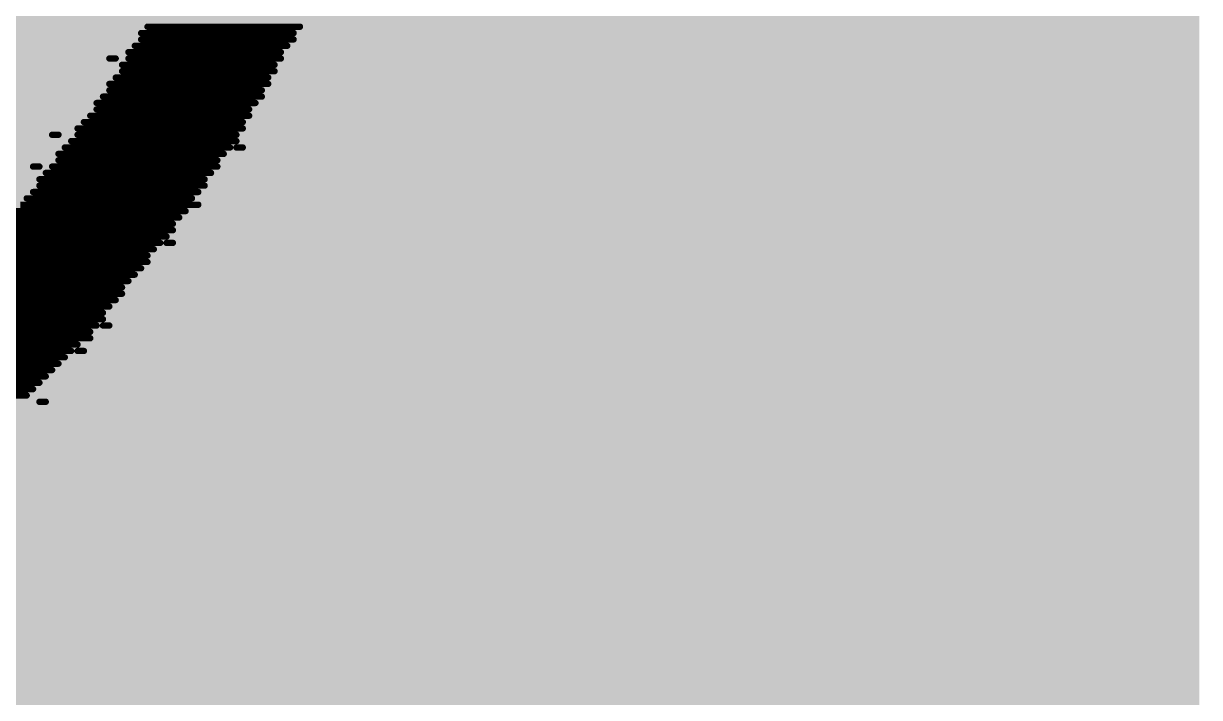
# Model space of a CAD drawing. Header units: inches. Extents: x 0 to 446, y -21 to 70.
# Drawn here: x 29.484 to 34.184, y 48.497 to 51.19 of the extents above; entities that cross this region are included whole.
import ezdxf

# ---------------------------------------------------------------- set-up
doc = ezdxf.new("R2010")
doc.units = ezdxf.units.IN
doc.layers.add('Bottom Overlay', color=54, linetype='Continuous')
doc.layers.add('Top Layer', color=1, linetype='Continuous')

msp = doc.modelspace()

# ---------------------------------------------------------------- hatches: boundary and pattern name
at = {"layer": 'Top Layer'}
for points in [[(29.1554, 37.9627), (34.1841, 37.9627), (34.1841, 53.9139), (29.1554, 53.9139)], [(29.1058, 9.7687), (31.7462, 9.7687), (31.7462, 53.5218), (29.1058, 53.5218)]]:
    msp.add_hatch(color=1, dxfattribs=at).paths.add_polyline_path(points)

# ---------------------------------------------------------------- linework, layer by layer
at = {"layer": 'Bottom Overlay'}
for points in [[(29.9796, 51.1771, 0.0254, 0.0254, 0), (30.5892, 51.1771, 0.0254, 0.0254, 0)], [(29.9542, 51.1517, 0.0254, 0.0254, 0), (30.5638, 51.1517, 0.0254, 0.0254, 0)], [(29.9542, 51.1263, 0.0254, 0.0254, 0), (30.5638, 51.1263, 0.0254, 0.0254, 0)], [(29.9034, 51.0755, 0.0254, 0.0254, 0), (30.513, 51.0755, 0.0254, 0.0254, 0)], [(29.9288, 51.1009, 0.0254, 0.0254, 0), (30.5384, 51.1009, 0.0254, 0.0254, 0)], [(29.8272, 51.0501, 0.0254, 0.0254, 0), (29.8526, 51.0501, 0.0254, 0.0254, 0)], [(29.9034, 51.0501, 0.0254, 0.0254, 0), (30.513, 51.0501, 0.0254, 0.0254, 0)], [(29.878, 51.0247, 0.0254, 0.0254, 0), (30.4876, 51.0247, 0.0254, 0.0254, 0)], [(29.878, 50.9993, 0.0254, 0.0254, 0), (30.4876, 50.9993, 0.0254, 0.0254, 0)], [(29.8272, 50.9485, 0.0254, 0.0254, 0), (30.4622, 50.9485, 0.0254, 0.0254, 0)], [(29.8526, 50.9739, 0.0254, 0.0254, 0), (30.4622, 50.9739, 0.0254, 0.0254, 0)], [(29.8018, 50.8977, 0.0254, 0.0254, 0), (30.4368, 50.8977, 0.0254, 0.0254, 0)], [(29.8272, 50.9231, 0.0254, 0.0254, 0), (30.4368, 50.9231, 0.0254, 0.0254, 0)], [(29.7764, 50.8723, 0.0254, 0.0254, 0), (30.4114, 50.8723, 0.0254, 0.0254, 0)], [(29.7764, 50.8469, 0.0254, 0.0254, 0), (30.386, 50.8469, 0.0254, 0.0254, 0)], [(29.7256, 50.7961, 0.0254, 0.0254, 0), (30.3606, 50.7961, 0.0254, 0.0254, 0)], [(29.751, 50.8215, 0.0254, 0.0254, 0), (30.386, 50.8215, 0.0254, 0.0254, 0)], [(29.7002, 50.7707, 0.0254, 0.0254, 0), (30.3606, 50.7707, 0.0254, 0.0254, 0)], [(29.5986, 50.7453, 0.0254, 0.0254, 0), (29.624, 50.7453, 0.0254, 0.0254, 0)], [(29.6748, 50.7199, 0.0254, 0.0254, 0), (30.3352, 50.7199, 0.0254, 0.0254, 0)], [(29.7002, 50.7453, 0.0254, 0.0254, 0), (30.3352, 50.7453, 0.0254, 0.0254, 0)], [(29.624, 50.6691, 0.0254, 0.0254, 0), (30.2844, 50.6691, 0.0254, 0.0254, 0)], [(29.6494, 50.6945, 0.0254, 0.0254, 0), (30.3098, 50.6945, 0.0254, 0.0254, 0)], [(30.3352, 50.6945, 0.0254, 0.0254, 0), (30.3606, 50.6945, 0.0254, 0.0254, 0)], [(29.5224, 50.6183, 0.0254, 0.0254, 0), (29.5478, 50.6183, 0.0254, 0.0254, 0)], [(29.5986, 50.6183, 0.0254, 0.0254, 0), (30.259, 50.6183, 0.0254, 0.0254, 0)], [(29.624, 50.6437, 0.0254, 0.0254, 0), (30.259, 50.6437, 0.0254, 0.0254, 0)], [(29.5478, 50.5675, 0.0254, 0.0254, 0), (30.2082, 50.5675, 0.0254, 0.0254, 0)], [(29.5732, 50.5929, 0.0254, 0.0254, 0), (30.2336, 50.5929, 0.0254, 0.0254, 0)], [(29.5224, 50.5167, 0.0254, 0.0254, 0), (30.1828, 50.5167, 0.0254, 0.0254, 0)], [(29.5478, 50.5421, 0.0254, 0.0254, 0), (30.2082, 50.5421, 0.0254, 0.0254, 0)], [(29.4716, 50.4659, 0.0254, 0.0254, 0), (30.1828, 50.4659, 0.0254, 0.0254, 0)], [(29.497, 50.4913, 0.0254, 0.0254, 0), (30.1574, 50.4913, 0.0254, 0.0254, 0)], [(29.4462, 50.4405, 0.0254, 0.0254, 0), (30.132, 50.4405, 0.0254, 0.0254, 0)], [(29.4208, 50.4151, 0.0254, 0.0254, 0), (30.1066, 50.4151, 0.0254, 0.0254, 0)], [(29.4208, 50.3897, 0.0254, 0.0254, 0), (30.0812, 50.3897, 0.0254, 0.0254, 0)], [(29.37, 50.3389, 0.0254, 0.0254, 0), (30.0558, 50.3389, 0.0254, 0.0254, 0)], [(29.3954, 50.3643, 0.0254, 0.0254, 0), (30.0812, 50.3643, 0.0254, 0.0254, 0)], [(29.3192, 50.2881, 0.0254, 0.0254, 0), (30.005, 50.2881, 0.0254, 0.0254, 0)], [(29.3446, 50.3135, 0.0254, 0.0254, 0), (30.0304, 50.3135, 0.0254, 0.0254, 0)], [(30.0558, 50.3135, 0.0254, 0.0254, 0), (30.0812, 50.3135, 0.0254, 0.0254, 0)], [(29.2684, 50.2373, 0.0254, 0.0254, 0), (29.9796, 50.2373, 0.0254, 0.0254, 0)], [(29.2938, 50.2627, 0.0254, 0.0254, 0), (29.9796, 50.2627, 0.0254, 0.0254, 0)], [(29.2176, 50.1865, 0.0254, 0.0254, 0), (29.9288, 50.1865, 0.0254, 0.0254, 0)], [(29.243, 50.2119, 0.0254, 0.0254, 0), (29.9542, 50.2119, 0.0254, 0.0254, 0)], [(29.1668, 50.1357, 0.0254, 0.0254, 0), (29.878, 50.1357, 0.0254, 0.0254, 0)], [(29.1922, 50.1611, 0.0254, 0.0254, 0), (29.9034, 50.1611, 0.0254, 0.0254, 0)], [(29.1414, 50.1103, 0.0254, 0.0254, 0), (29.878, 50.1103, 0.0254, 0.0254, 0)], [(29.0906, 50.0595, 0.0254, 0.0254, 0), (29.8272, 50.0595, 0.0254, 0.0254, 0)], [(29.116, 50.0849, 0.0254, 0.0254, 0), (29.8526, 50.0849, 0.0254, 0.0254, 0)], [(29.0398, 50.0087, 0.0254, 0.0254, 0), (29.8018, 50.0087, 0.0254, 0.0254, 0)], [(29.0652, 50.0341, 0.0254, 0.0254, 0), (29.8018, 50.0341, 0.0254, 0.0254, 0)], [(28.989, 49.9579, 0.0254, 0.0254, 0), (29.751, 49.9579, 0.0254, 0.0254, 0)], [(29.0144, 49.9833, 0.0254, 0.0254, 0), (29.7764, 49.9833, 0.0254, 0.0254, 0)], [(29.8018, 49.9833, 0.0254, 0.0254, 0), (29.8272, 49.9833, 0.0254, 0.0254, 0)], [(28.9382, 49.9071, 0.0254, 0.0254, 0), (29.7002, 49.9071, 0.0254, 0.0254, 0)], [(28.9636, 49.9325, 0.0254, 0.0254, 0), (29.751, 49.9325, 0.0254, 0.0254, 0)], [(28.862, 49.8563, 0.0254, 0.0254, 0), (29.6494, 49.8563, 0.0254, 0.0254, 0)], [(28.9128, 49.8817, 0.0254, 0.0254, 0), (29.6748, 49.8817, 0.0254, 0.0254, 0)], [(29.7002, 49.8817, 0.0254, 0.0254, 0), (29.7256, 49.8817, 0.0254, 0.0254, 0)], [(28.8112, 49.8055, 0.0254, 0.0254, 0), (29.5986, 49.8055, 0.0254, 0.0254, 0)], [(28.862, 49.8309, 0.0254, 0.0254, 0), (29.624, 49.8309, 0.0254, 0.0254, 0)], [(28.7858, 49.7801, 0.0254, 0.0254, 0), (29.5732, 49.7801, 0.0254, 0.0254, 0)], [(28.735, 49.7293, 0.0254, 0.0254, 0), (29.5224, 49.7293, 0.0254, 0.0254, 0)], [(28.7604, 49.7547, 0.0254, 0.0254, 0), (29.5478, 49.7547, 0.0254, 0.0254, 0)], [(28.6842, 49.7039, 0.0254, 0.0254, 0), (29.497, 49.7039, 0.0254, 0.0254, 0)], [(29.5478, 49.6785, 0.0254, 0.0254, 0), (29.5732, 49.6785, 0.0254, 0.0254, 0)]]:
    msp.add_lwpolyline(points, format="xyseb", dxfattribs=at)
for points in [[(29.9733, 51.1771, 0.0127, 0.0127, 1), (29.986, 51.1771, 0.0127, 0.0127, 1)], [(30.5829, 51.1771, 0.0127, 0.0127, 1), (30.5956, 51.1771, 0.0127, 0.0127, 1)], [(29.9479, 51.1517, 0.0127, 0.0127, 1), (29.9606, 51.1517, 0.0127, 0.0127, 1)], [(29.9479, 51.1263, 0.0127, 0.0127, 1), (29.9606, 51.1263, 0.0127, 0.0127, 1)], [(30.5575, 51.1517, 0.0127, 0.0127, 1), (30.5702, 51.1517, 0.0127, 0.0127, 1)], [(30.5575, 51.1263, 0.0127, 0.0127, 1), (30.5702, 51.1263, 0.0127, 0.0127, 1)], [(29.8971, 51.0755, 0.0127, 0.0127, 1), (29.9098, 51.0755, 0.0127, 0.0127, 1)], [(29.9225, 51.1009, 0.0127, 0.0127, 1), (29.9352, 51.1009, 0.0127, 0.0127, 1)], [(30.5067, 51.0755, 0.0127, 0.0127, 1), (30.5194, 51.0755, 0.0127, 0.0127, 1)], [(30.5321, 51.1009, 0.0127, 0.0127, 1), (30.5448, 51.1009, 0.0127, 0.0127, 1)], [(29.8209, 51.0501, 0.0127, 0.0127, 1), (29.8336, 51.0501, 0.0127, 0.0127, 1)], [(29.8463, 51.0501, 0.0127, 0.0127, 1), (29.859, 51.0501, 0.0127, 0.0127, 1)], [(29.8971, 51.0501, 0.0127, 0.0127, 1), (29.9098, 51.0501, 0.0127, 0.0127, 1)], [(30.5067, 51.0501, 0.0127, 0.0127, 1), (30.5194, 51.0501, 0.0127, 0.0127, 1)], [(29.8717, 51.0247, 0.0127, 0.0127, 1), (29.8844, 51.0247, 0.0127, 0.0127, 1)], [(29.8717, 50.9993, 0.0127, 0.0127, 1), (29.8844, 50.9993, 0.0127, 0.0127, 1)], [(30.4813, 51.0247, 0.0127, 0.0127, 1), (30.494, 51.0247, 0.0127, 0.0127, 1)], [(30.4813, 50.9993, 0.0127, 0.0127, 1), (30.494, 50.9993, 0.0127, 0.0127, 1)], [(29.8209, 50.9485, 0.0127, 0.0127, 1), (29.8336, 50.9485, 0.0127, 0.0127, 1)], [(29.8463, 50.9739, 0.0127, 0.0127, 1), (29.859, 50.9739, 0.0127, 0.0127, 1)], [(30.4559, 50.9739, 0.0127, 0.0127, 1), (30.4686, 50.9739, 0.0127, 0.0127, 1)], [(30.4559, 50.9485, 0.0127, 0.0127, 1), (30.4686, 50.9485, 0.0127, 0.0127, 1)], [(29.7955, 50.8977, 0.0127, 0.0127, 1), (29.8082, 50.8977, 0.0127, 0.0127, 1)], [(29.8209, 50.9231, 0.0127, 0.0127, 1), (29.8336, 50.9231, 0.0127, 0.0127, 1)], [(30.4305, 50.9231, 0.0127, 0.0127, 1), (30.4432, 50.9231, 0.0127, 0.0127, 1)], [(30.4305, 50.8977, 0.0127, 0.0127, 1), (30.4432, 50.8977, 0.0127, 0.0127, 1)], [(29.7701, 50.8723, 0.0127, 0.0127, 1), (29.7828, 50.8723, 0.0127, 0.0127, 1)], [(29.7701, 50.8469, 0.0127, 0.0127, 1), (29.7828, 50.8469, 0.0127, 0.0127, 1)], [(30.3797, 50.8469, 0.0127, 0.0127, 1), (30.3924, 50.8469, 0.0127, 0.0127, 1)], [(30.4051, 50.8723, 0.0127, 0.0127, 1), (30.4178, 50.8723, 0.0127, 0.0127, 1)], [(29.7193, 50.7961, 0.0127, 0.0127, 1), (29.732, 50.7961, 0.0127, 0.0127, 1)], [(29.7447, 50.8215, 0.0127, 0.0127, 1), (29.7574, 50.8215, 0.0127, 0.0127, 1)], [(30.3543, 50.7961, 0.0127, 0.0127, 1), (30.367, 50.7961, 0.0127, 0.0127, 1)], [(30.3797, 50.8215, 0.0127, 0.0127, 1), (30.3924, 50.8215, 0.0127, 0.0127, 1)], [(29.6939, 50.7707, 0.0127, 0.0127, 1), (29.7066, 50.7707, 0.0127, 0.0127, 1)], [(30.3543, 50.7707, 0.0127, 0.0127, 1), (30.367, 50.7707, 0.0127, 0.0127, 1)], [(29.5923, 50.7453, 0.0127, 0.0127, 1), (29.605, 50.7453, 0.0127, 0.0127, 1)], [(29.6177, 50.7453, 0.0127, 0.0127, 1), (29.6304, 50.7453, 0.0127, 0.0127, 1)], [(29.6685, 50.7199, 0.0127, 0.0127, 1), (29.6812, 50.7199, 0.0127, 0.0127, 1)], [(29.6939, 50.7453, 0.0127, 0.0127, 1), (29.7066, 50.7453, 0.0127, 0.0127, 1)], [(30.3289, 50.7453, 0.0127, 0.0127, 1), (30.3416, 50.7453, 0.0127, 0.0127, 1)], [(30.3289, 50.7199, 0.0127, 0.0127, 1), (30.3416, 50.7199, 0.0127, 0.0127, 1)], [(29.6177, 50.6691, 0.0127, 0.0127, 1), (29.6304, 50.6691, 0.0127, 0.0127, 1)], [(29.6431, 50.6945, 0.0127, 0.0127, 1), (29.6558, 50.6945, 0.0127, 0.0127, 1)], [(30.2781, 50.6691, 0.0127, 0.0127, 1), (30.2908, 50.6691, 0.0127, 0.0127, 1)], [(30.3035, 50.6945, 0.0127, 0.0127, 1), (30.3162, 50.6945, 0.0127, 0.0127, 1)], [(30.3289, 50.6945, 0.0127, 0.0127, 1), (30.3416, 50.6945, 0.0127, 0.0127, 1)], [(30.3543, 50.6945, 0.0127, 0.0127, 1), (30.367, 50.6945, 0.0127, 0.0127, 1)], [(29.5161, 50.6183, 0.0127, 0.0127, 1), (29.5288, 50.6183, 0.0127, 0.0127, 1)], [(29.5415, 50.6183, 0.0127, 0.0127, 1), (29.5542, 50.6183, 0.0127, 0.0127, 1)], [(29.5923, 50.6183, 0.0127, 0.0127, 1), (29.605, 50.6183, 0.0127, 0.0127, 1)], [(29.6177, 50.6437, 0.0127, 0.0127, 1), (29.6304, 50.6437, 0.0127, 0.0127, 1)], [(30.2527, 50.6437, 0.0127, 0.0127, 1), (30.2654, 50.6437, 0.0127, 0.0127, 1)], [(30.2527, 50.6183, 0.0127, 0.0127, 1), (30.2654, 50.6183, 0.0127, 0.0127, 1)], [(29.5415, 50.5675, 0.0127, 0.0127, 1), (29.5542, 50.5675, 0.0127, 0.0127, 1)], [(29.5669, 50.5929, 0.0127, 0.0127, 1), (29.5796, 50.5929, 0.0127, 0.0127, 1)], [(30.2019, 50.5675, 0.0127, 0.0127, 1), (30.2146, 50.5675, 0.0127, 0.0127, 1)], [(30.2273, 50.5929, 0.0127, 0.0127, 1), (30.24, 50.5929, 0.0127, 0.0127, 1)], [(29.5161, 50.5167, 0.0127, 0.0127, 1), (29.5288, 50.5167, 0.0127, 0.0127, 1)], [(29.5415, 50.5421, 0.0127, 0.0127, 1), (29.5542, 50.5421, 0.0127, 0.0127, 1)], [(30.1765, 50.5167, 0.0127, 0.0127, 1), (30.1892, 50.5167, 0.0127, 0.0127, 1)], [(30.2019, 50.5421, 0.0127, 0.0127, 1), (30.2146, 50.5421, 0.0127, 0.0127, 1)], [(29.4907, 50.4913, 0.0127, 0.0127, 1), (29.5034, 50.4913, 0.0127, 0.0127, 1)], [(30.1511, 50.4913, 0.0127, 0.0127, 1), (30.1638, 50.4913, 0.0127, 0.0127, 1)], [(30.1765, 50.4659, 0.0127, 0.0127, 1), (30.1892, 50.4659, 0.0127, 0.0127, 1)], [(30.1257, 50.4405, 0.0127, 0.0127, 1), (30.1384, 50.4405, 0.0127, 0.0127, 1)], [(30.0749, 50.3897, 0.0127, 0.0127, 1), (30.0876, 50.3897, 0.0127, 0.0127, 1)], [(30.1003, 50.4151, 0.0127, 0.0127, 1), (30.113, 50.4151, 0.0127, 0.0127, 1)], [(30.0495, 50.3389, 0.0127, 0.0127, 1), (30.0622, 50.3389, 0.0127, 0.0127, 1)], [(30.0749, 50.3643, 0.0127, 0.0127, 1), (30.0876, 50.3643, 0.0127, 0.0127, 1)], [(29.9987, 50.2881, 0.0127, 0.0127, 1), (30.0114, 50.2881, 0.0127, 0.0127, 1)], [(30.0241, 50.3135, 0.0127, 0.0127, 1), (30.0368, 50.3135, 0.0127, 0.0127, 1)], [(30.0495, 50.3135, 0.0127, 0.0127, 1), (30.0622, 50.3135, 0.0127, 0.0127, 1)], [(30.0749, 50.3135, 0.0127, 0.0127, 1), (30.0876, 50.3135, 0.0127, 0.0127, 1)], [(29.9733, 50.2627, 0.0127, 0.0127, 1), (29.986, 50.2627, 0.0127, 0.0127, 1)], [(29.9733, 50.2373, 0.0127, 0.0127, 1), (29.986, 50.2373, 0.0127, 0.0127, 1)], [(29.9225, 50.1865, 0.0127, 0.0127, 1), (29.9352, 50.1865, 0.0127, 0.0127, 1)], [(29.9479, 50.2119, 0.0127, 0.0127, 1), (29.9606, 50.2119, 0.0127, 0.0127, 1)], [(29.8717, 50.1357, 0.0127, 0.0127, 1), (29.8844, 50.1357, 0.0127, 0.0127, 1)], [(29.8971, 50.1611, 0.0127, 0.0127, 1), (29.9098, 50.1611, 0.0127, 0.0127, 1)], [(29.8717, 50.1103, 0.0127, 0.0127, 1), (29.8844, 50.1103, 0.0127, 0.0127, 1)], [(29.8209, 50.0595, 0.0127, 0.0127, 1), (29.8336, 50.0595, 0.0127, 0.0127, 1)], [(29.8463, 50.0849, 0.0127, 0.0127, 1), (29.859, 50.0849, 0.0127, 0.0127, 1)], [(29.7955, 50.0341, 0.0127, 0.0127, 1), (29.8082, 50.0341, 0.0127, 0.0127, 1)], [(29.7955, 50.0087, 0.0127, 0.0127, 1), (29.8082, 50.0087, 0.0127, 0.0127, 1)], [(29.7447, 49.9579, 0.0127, 0.0127, 1), (29.7574, 49.9579, 0.0127, 0.0127, 1)], [(29.7701, 49.9833, 0.0127, 0.0127, 1), (29.7828, 49.9833, 0.0127, 0.0127, 1)], [(29.7955, 49.9833, 0.0127, 0.0127, 1), (29.8082, 49.9833, 0.0127, 0.0127, 1)], [(29.8209, 49.9833, 0.0127, 0.0127, 1), (29.8336, 49.9833, 0.0127, 0.0127, 1)], [(29.6939, 49.9071, 0.0127, 0.0127, 1), (29.7066, 49.9071, 0.0127, 0.0127, 1)], [(29.7447, 49.9325, 0.0127, 0.0127, 1), (29.7574, 49.9325, 0.0127, 0.0127, 1)], [(29.6431, 49.8563, 0.0127, 0.0127, 1), (29.6558, 49.8563, 0.0127, 0.0127, 1)], [(29.6685, 49.8817, 0.0127, 0.0127, 1), (29.6812, 49.8817, 0.0127, 0.0127, 1)], [(29.6939, 49.8817, 0.0127, 0.0127, 1), (29.7066, 49.8817, 0.0127, 0.0127, 1)], [(29.7193, 49.8817, 0.0127, 0.0127, 1), (29.732, 49.8817, 0.0127, 0.0127, 1)], [(29.5923, 49.8055, 0.0127, 0.0127, 1), (29.605, 49.8055, 0.0127, 0.0127, 1)], [(29.6177, 49.8309, 0.0127, 0.0127, 1), (29.6304, 49.8309, 0.0127, 0.0127, 1)], [(29.5669, 49.7801, 0.0127, 0.0127, 1), (29.5796, 49.7801, 0.0127, 0.0127, 1)], [(29.5161, 49.7293, 0.0127, 0.0127, 1), (29.5288, 49.7293, 0.0127, 0.0127, 1)], [(29.5415, 49.7547, 0.0127, 0.0127, 1), (29.5542, 49.7547, 0.0127, 0.0127, 1)], [(29.4907, 49.7039, 0.0127, 0.0127, 1), (29.5034, 49.7039, 0.0127, 0.0127, 1)], [(29.5415, 49.6785, 0.0127, 0.0127, 1), (29.5542, 49.6785, 0.0127, 0.0127, 1)], [(29.5669, 49.6785, 0.0127, 0.0127, 1), (29.5796, 49.6785, 0.0127, 0.0127, 1)]]:
    msp.add_lwpolyline(points, format="xyseb", close=True, dxfattribs=at)

doc.saveas('drawing.dxf')
